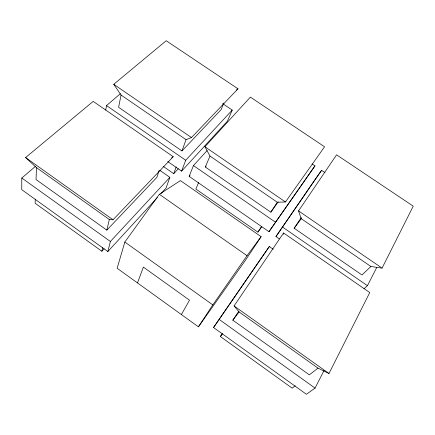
<?xml version="1.0" encoding="UTF-8"?>
<svg xmlns="http://www.w3.org/2000/svg" width="435" height="435" viewBox="0 0 435 435"><rect width="100%" height="100%" fill="white"/><g stroke="black" fill="none" stroke-linecap="round" stroke-linejoin="round"><path stroke-width="0.65" d="M35.686 166.143L21.799 178.024L21.75 189.676L107.842 251.55L157.334 197.599M35.278 199.186L35.121 203.237L101.861 251.256L104.161 248.776M36.486 167.649L109.332 219.528L113.029 219.784L173.217 156.698L93.193 101.388L25.6 157.557L36.486 167.649L36.029 179.535L106.836 230.137L156.894 177.36L159.101 170.558M105.727 110.022L106.504 105.574L120.403 93.688M283.326 234.313L283.566 232.975L369.755 292.554L328.996 373.502L317.985 368.135L239.092 311.949L234.068 305.935L283.566 232.975M181.955 150.94L186.039 139.635L191.476 137.563L237.994 88.811L166.192 40.727L113.742 84.308L121.06 95.047L118.603 107.293L181.955 150.94L221.116 109.653L223.84 103.024M101.861 251.256L102.763 247.433M106.836 230.137L109.332 219.528M107.842 251.55L110.387 241.485L169.867 177.333L159.857 170.368M124.84 242.045L117.14 268.254L198.425 326.832L244.693 261.37L261.12 236.678L180.433 180.612L159.362 194.293L124.84 242.045L212.802 304.892L198.425 326.832M169.867 177.333L166.04 188.105L160.999 193.602M163.168 166.339L173.739 173.679L176.186 166.904M137.498 282.919L143.371 267.112L189.513 300.188L181.373 314.543M167.714 161.526L181.596 171.145L185.712 160.249L232.236 110.077L222.66 103.617M312.151 163.979L314.951 165.865L268.971 231.686L189.149 176.376L193.461 165.594L207.103 150.537M198.665 182.477L195.853 189.035L257.901 232.121L261.837 226.64M278.297 201.807L270.831 212.171L205.298 167.018L209.991 156.073L204.918 146.769L250.386 97.108L324.57 146.785L285.474 201.96L277.269 202.237L209.991 156.073M232.236 110.077L227.402 121.213L181.596 171.145M382.055 268.123L413.25 206.168L336.581 154.827L298.54 210.91L301.227 218.68L370.908 266.492L382.055 268.123L298.54 210.91M273.202 249.222L269.314 246.514L213.541 327.522L306.419 394.273L315.049 388.102L324.01 370.582M363.97 288.813L367.444 285.681L376.705 267.579M257.901 232.121L261.593 226.423M270.831 212.171L277.269 202.237M317.985 368.135L309.328 374.85L232.823 320.171L238.826 311.172M370.908 266.492L361.974 274.963L294.163 228.239L301.276 217.576M295.251 385.763L292.146 388.167L220.355 336.516L222.242 333.694M268.971 231.686L314.951 165.865M279.319 238.853L275.969 236.537L314.587 180.259L321.574 170.33L324.94 172.603M213.541 327.522L269.314 246.514M275.969 236.537L321.574 170.33M212.802 304.892L247.02 255.693L261.12 236.678M294.163 228.239L301.227 218.68M220.355 336.516L222.35 333.895M232.823 320.171L239.092 311.949M205.298 167.018L206.195 166.001M189.149 176.376L190.051 175.37M173.739 173.679L178.355 168.693M236.406 90.034L237.994 88.811M171.629 157.894L173.217 156.698M113.742 84.308L191.476 137.563M204.918 146.769L285.474 201.96M121.06 95.047L186.039 139.635M106.504 105.574L185.712 160.249M193.461 165.594L275.42 222.165M282.614 227.13L367.444 285.681M159.362 194.293L247.02 255.693M25.6 157.557L113.029 219.784M234.068 305.935L328.996 373.502M21.799 178.024L110.387 241.485M219.267 319.486L315.049 388.102"/></g></svg>
